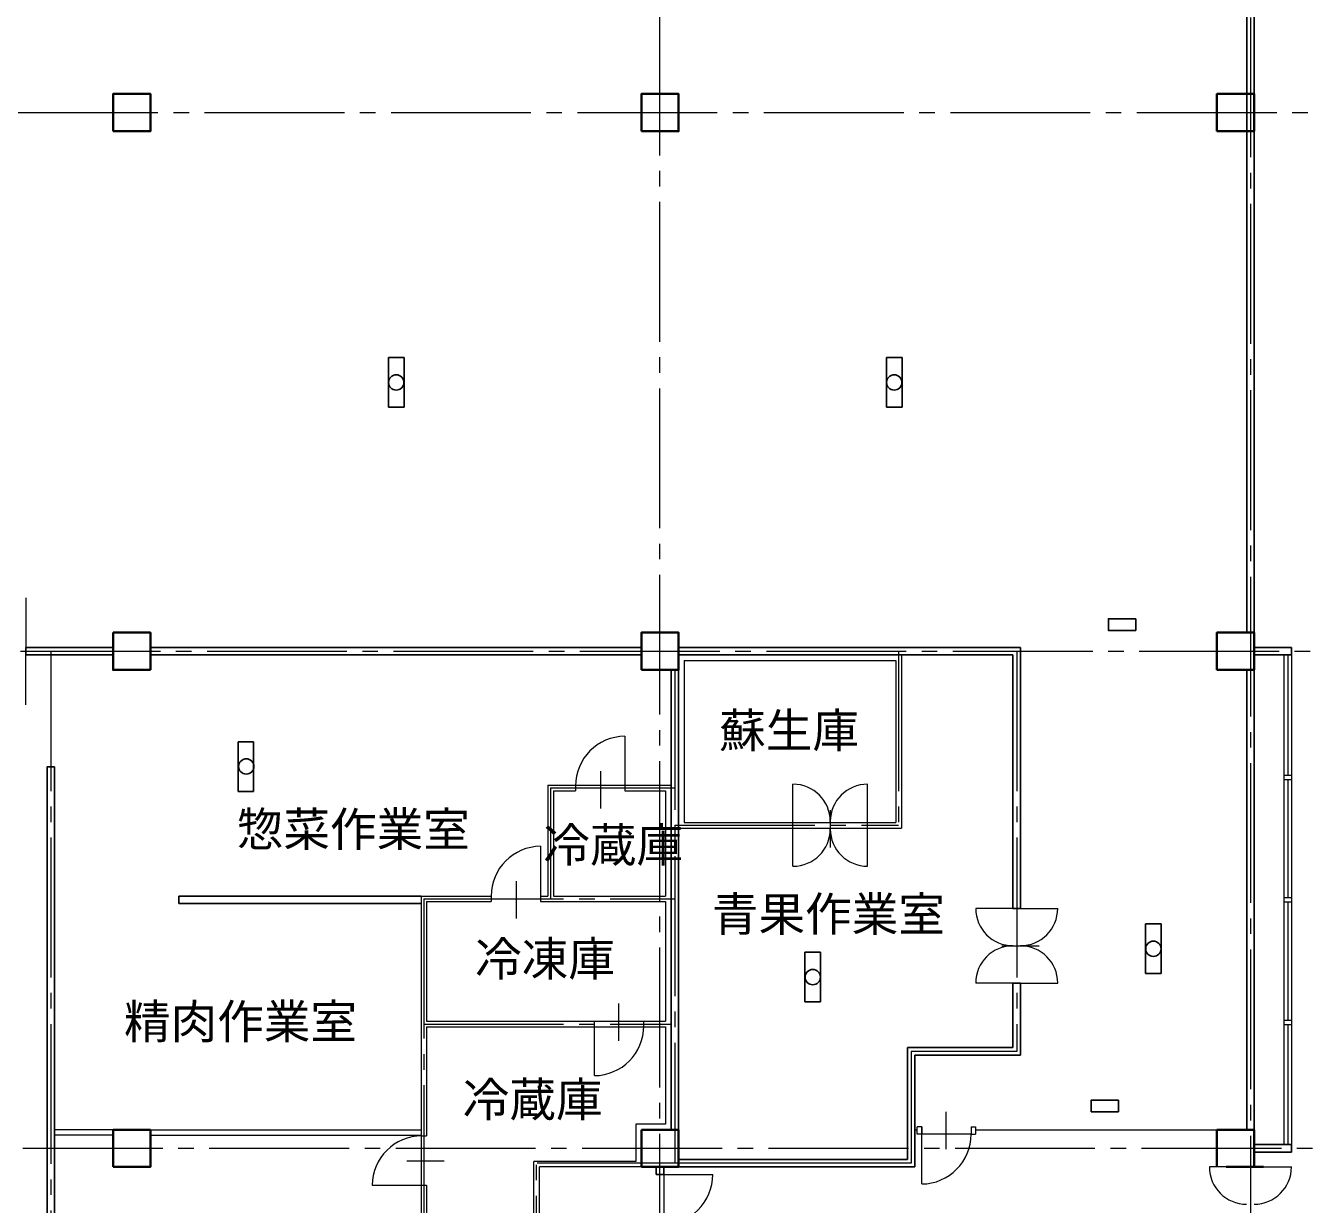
# Model space of a CAD drawing. Units: millimetres at full size, sheet at 1:250; details may follow other scales. Extents: x -229651 to 230101, y -162607 to 48650.
# Drawn here: x -127690 to -106958, y -131796 to -112829 of the extents above; entities that cross this region are included whole.
import ezdxf
from ezdxf.enums import TextEntityAlignment as Align

# ---------------------------------------------------------------- set-up
doc = ezdxf.new("R2010")
doc.units = ezdxf.units.MM
doc.header["$LTSCALE"] = 250
doc.linetypes.add('CHAIN2', pattern=[12, 9, -1, 1, -1])
for name, color, linetype, lineweight in [('1-0', 7, 'Continuous', 25), ('1-1', 4, 'Continuous', 18), ('1-3', 3, 'Continuous', 35), ('1-4', 2, 'Continuous', 25), ('3-0', 1, 'Continuous', 18), ('E-0', 4, 'Continuous', 18), ('E-D', 4, 'Continuous', 25)]:
    doc.layers.add(name, color=color, linetype=linetype, lineweight=lineweight)
doc.styles.add('ＭＳ ゴシック', font='')
doc.styles.get('ＭＳ ゴシック').set_extended_font_data('MS Gothic')

msp = doc.modelspace()

# ---------------------------------------------------------------- linework, layer by layer
at = {"layer": '1-0'}
for p, q in [((-108045.2, -77835.8), (-108045.2, -122595.8)), ((-107925.2, -77835.8), (-107925.2, -130860)), ((-127689.8, -122955.8), (-127689.8, -122835.8)), ((-127689.8, -122835.8), (-126285.2, -122835.8)), ((-125685.2, -122835.8), (-117785.2, -122835.8)), ((-117185.2, -122835.8), (-111685.2, -122835.8)), ((-111685.2, -122835.8), (-111685.2, -127035.8)), ((-107925.2, -122835.8), (-107325.2, -122835.8)), ((-107325.2, -122955.8), (-107325.2, -122835.8)), ((-127689.8, -122955.8), (-126285.2, -122955.8)), ((-125685.2, -122955.8), (-117785.2, -122955.8)), ((-117185.2, -122955.8), (-111805.2, -122955.8)), ((-107925.2, -122955.8), (-107325.2, -122955.8)), ((-117305.2, -123195.8), (-117305.2, -130595.8)), ((-117185.2, -123195.8), (-117185.2, -130595.8)), ((-108045.2, -123195.8), (-108045.2, -130595.8)), ((-127225.2, -133835.8), (-127225.2, -124755.8)), ((-121330.2, -126835.1), (-125225.2, -126835.1)), ((-125225.2, -126955.8), (-125225.2, -126835.1)), ((-121330.2, -126955.8), (-125225.2, -126955.8)), ((-111805.2, -128235.8), (-111805.2, -129275.8)), ((-111685.2, -128235.8), (-111805.2, -128235.8)), ((-111685.2, -128235.8), (-111685.2, -129395.8)), ((-113505.2, -129275.8), (-111805.2, -129275.8)), ((-113505.2, -129275.8), (-113505.2, -131075.8)), ((-113385.2, -129395.8), (-111685.2, -129395.8)), ((-113385.2, -129395.8), (-113385.2, -131195.8)), ((-113274.5, -130668.5), (-113274.5, -130549.3)), ((-107925.2, -130835.8), (-107325.2, -130835.8)), ((-107925.2, -130955.8), (-107325.2, -130955.8)), ((-107386.4, -130835.8), (-107378.6, -130835.8)), ((-107386.4, -130955.8), (-107378.6, -130955.8)), ((-107325.2, -130955.8), (-107325.2, -130835.8)), ((-117545.2, -131318.5), (-117545.2, -131195.8)), ((-117425.2, -131195.8), (-113385.2, -131195.8)), ((-117425.2, -131318.5), (-117425.2, -131195.8)), ((-117185.2, -131075.8), (-113505.2, -131075.8)), ((-117425.2, -131318.5), (-117545.2, -131318.5))]:
    msp.add_line(p, q, dxfattribs=at)
for points in [[(-111805.2, -122955.8), (-111805.2, -127035.8), (-111685.2, -127035.8)], [(-127345.2, -133955.8), (-127345.2, -124755.8), (-127225.2, -124755.8)]]:
    msp.add_lwpolyline(points, dxfattribs=at)
at = {"layer": '1-1'}
for p, q in [((-127689.8, -122035.8), (-127689.8, -122835.8)), ((-127689.8, -123755.8), (-127689.8, -122955.8)), ((-113600.2, -122955.8), (-113600.2, -125740.8)), ((-107445.2, -122955.8), (-107445.2, -130835.8)), ((-107385.2, -122955.8), (-107385.2, -124890.8)), ((-107325.2, -122955.8), (-107325.2, -130835.8)), ((-118049.8, -124265.2), (-118049.8, -125065.8)), ((-118442.9, -124825.1), (-118442.9, -125425.1)), ((-107445.2, -124890.8), (-107325.2, -124890.8)), ((-107445.2, -124960.8), (-107325.2, -124960.8)), ((-107385.2, -124960.8), (-107385.2, -126860.8)), ((-119290.2, -125050.8), (-117305.2, -125050.8)), ((-119290.2, -125050.8), (-119290.2, -126835.8)), ((-119200.2, -125140.8), (-118845.2, -125140.8)), ((-118845.2, -125065.1), (-118845.2, -125140.8)), ((-117395.2, -125140.8), (-117395.2, -126835.8)), ((-115345.2, -126355.8), (-115345.2, -125035.8)), ((-114145.2, -126355.8), (-114145.2, -125035.8)), ((-114745.2, -125455.5), (-114745.2, -126055.5)), ((-117185.2, -125740.8), (-113600.2, -125740.8)), ((-119405.2, -126035.2), (-119405.2, -126835.8)), ((-119798.2, -126595.1), (-119798.2, -127195.1)), ((-121330.2, -126835.1), (-120200.5, -126835.1)), ((-121330.2, -126835.1), (-121330.2, -133955.8)), ((-120200.5, -126835.1), (-120200.5, -126925.1)), ((-119405.2, -126835.8), (-119290.2, -126835.8)), ((-107445.2, -126860.8), (-107325.2, -126860.8)), ((-121240.2, -126925.1), (-121240.2, -128850.8)), ((-121240.2, -126925.1), (-120200.5, -126925.1)), ((-117395.2, -126922.5), (-117395.2, -128850.8)), ((-111805.2, -127035.8), (-112405.2, -127035.8)), ((-111685.2, -127035.8), (-111085.2, -127035.8)), ((-107445.2, -126930.8), (-107325.2, -126930.8)), ((-107385.2, -126930.8), (-107385.2, -128830.8)), ((-111985.4, -127635.8), (-111385.4, -127635.8)), ((-111805.2, -128235.8), (-112405.2, -128235.8)), ((-111685.2, -128235.8), (-111085.2, -128235.8)), ((-118147.5, -129165.8), (-118147.5, -128565.8)), ((-121240.2, -128850.8), (-117395.2, -128850.8)), ((-121240.2, -128940.8), (-117395.2, -128940.8)), ((-121240.2, -128940.8), (-121240.2, -130695.8)), ((-118540.5, -128925.8), (-118540.5, -128850.8)), ((-118540.5, -129725.8), (-118540.5, -128925.1)), ((-117745.2, -128925.8), (-117745.2, -128850.8)), ((-107445.2, -128830.8), (-107325.2, -128830.8)), ((-107445.2, -128900.8), (-107325.2, -128900.8)), ((-107385.2, -128900.8), (-107385.2, -130835.8)), ((-112881.5, -130909.9), (-112881.5, -130309.9)), ((-126285.2, -130595.8), (-127225.2, -130595.8)), ((-125685.2, -130595.8), (-121330.2, -130595.8)), ((-117875.2, -130505.8), (-117875.2, -131105.8)), ((-113384.4, -130595.8), (-113344.5, -130595.8)), ((-113274.5, -130549.3), (-113344.5, -130549.3)), ((-113274.5, -131469.9), (-113274.5, -130549.3)), ((-112479.2, -130548.5), (-112479.2, -130668.5)), ((-112479.2, -130548.5), (-112409.2, -130548.5)), ((-112409.2, -130548.5), (-112409.2, -130668.5)), ((-112409.2, -130595.8), (-108375.2, -130595.8)), ((-126285.2, -130685.8), (-127225.2, -130685.8)), ((-125685.2, -130685.8), (-121330.2, -130685.8)), ((-121315.8, -130695.8), (-121240.2, -130695.8)), ((-112479.2, -130669.3), (-113274.5, -130669.3)), ((-112479.2, -130668.5), (-112409.2, -130668.5)), ((-121555.8, -131098.1), (-120955.8, -131098.1)), ((-117875.2, -131105.8), (-119515.2, -131105.8)), ((-119515.2, -133865.8), (-119515.2, -131105.8)), ((-119425.2, -133955.8), (-119425.2, -131195.8)), ((-117785.2, -131195.8), (-119425.2, -131195.8)), ((-108045.2, -131195.8), (-108645.2, -131195.8)), ((-107925.2, -131195.8), (-107325.2, -131195.8)), ((-117425.2, -131318.5), (-116636.8, -131318.5)), ((-117425.2, -131318.5), (-117425.2, -132518.5)), ((-122115.8, -131491.1), (-121315.2, -131491.1))]:
    msp.add_line(p, q, dxfattribs=at)
for points in [[(-117095.2, -123045.8), (-113690.2, -123045.8), (-113690.2, -125650.8)], [(-117095.2, -123045.8), (-117095.2, -125650.8), (-113690.2, -125650.8)], [(-119200.2, -125140.8), (-119200.2, -126835.8), (-117395.2, -126835.8)], [(-118049.8, -125065.8), (-118049.8, -125140.8), (-117395.2, -125140.8)], [(-119405.2, -126835.8), (-119405.2, -126925.8), (-117395.2, -126925.8)], [(-117395.2, -128940.8), (-117395.2, -130505.8), (-117875.2, -130505.8)], [(-113274.5, -130669.3), (-113344.5, -130669.3), (-113344.5, -130549.3)], [(-121315.2, -131491.1), (-121240.2, -131491.1), (-121240.2, -133865.8)]]:
    msp.add_lwpolyline(points, dxfattribs=at)
for centre, radius, start, end in [((-118045.2, -125065.1), 800, 90.33143, 180), ((-115345.2, -125635.8), 600, 0.03768, 90), ((-114145.2, -125635.8), 600, 90, 179.96232), ((-115345.2, -125755.8), 600, 270, 359.96232), ((-114145.2, -125755.8), 600, 180.03768, 270), ((-119400.5, -126835.1), 800, 90.33143, 180), ((-111805.2, -127035.8), 600, 180, 269.96232), ((-111685.2, -127035.8), 600, 270.03768, 0), ((-111805.2, -128235.8), 600, 90.03768, 180), ((-111685.2, -128235.8), 600, 0, 89.96232), ((-118545.2, -128925.8), 800, 270.33143, 0), ((-121315.8, -131495.8), 800, 90, 179.66857), ((-113279.2, -130669.9), 800, 270.33143, 0), ((-108045.2, -131195.8), 600, 180, 269.96232), ((-107925.2, -131195.8), 600, 270.03768, 0), ((-117436.8, -131318.2), 800, 268.72697, 359.97808)]:
    msp.add_arc(centre, radius, start, end, dxfattribs=at)
at = {"layer": '1-3'}
for p, q in [((-126285.2, -130595.8), (-126285.2, -131195.8)), ((-125685.2, -130595.8), (-126285.2, -130595.8)), ((-117785.2, -130595.8), (-117785.2, -131195.8)), ((-117185.2, -130595.8), (-117785.2, -130595.8)), ((-117185.2, -130595.8), (-117185.2, -131195.8)), ((-107925.2, -130595.8), (-108525.2, -130595.8)), ((-108525.2, -130595.8), (-108525.2, -131195.8)), ((-107925.2, -130595.8), (-107925.2, -131195.8)), ((-117785.2, -131195.8), (-117185.2, -131195.8)), ((-108375.2, -131195.8), (-107775.2, -131195.8))]:
    msp.add_line(p, q, dxfattribs=at)
for points in [[(-126285.2, -114525.8), (-125685.2, -114525.8), (-125685.2, -113925.8), (-126285.2, -113925.8)], [(-117785.2, -114525.8), (-117185.2, -114525.8), (-117185.2, -113925.8), (-117785.2, -113925.8)], [(-108525.2, -114525.8), (-107925.2, -114525.8), (-107925.2, -113925.8), (-108525.2, -113925.8)], [(-117785.2, -123195.8), (-117185.2, -123195.8), (-117185.2, -122595.8), (-117785.2, -122595.8)], [(-108525.2, -123195.8), (-107925.2, -123195.8), (-107925.2, -122595.8), (-108525.2, -122595.8)]]:
    msp.add_lwpolyline(points, close=True, dxfattribs=at)
for points in [[(-125685.2, -123195.8), (-125685.2, -122595.8), (-126285.2, -122595.8)], [(-125685.2, -123195.8), (-125685.2, -122595.8), (-126285.2, -122595.8)], [(-126285.2, -122595.8), (-126285.2, -123195.8), (-125685.2, -123195.8)], [(-126285.2, -131195.8), (-125685.2, -131195.8), (-125685.2, -130595.8)], [(-126285.2, -131195.8), (-125685.2, -131195.8), (-125685.2, -130595.8)]]:
    msp.add_lwpolyline(points, dxfattribs=at)
at = {"layer": '1-4'}
for p, q in [((-121853.6, -118167.5), (-121603.6, -118167.5)), ((-121853.6, -118967.5), (-121853.6, -118167.5)), ((-121603.6, -118967.5), (-121603.6, -118167.5)), ((-113840.6, -118167.5), (-113590.6, -118167.5)), ((-113840.6, -118967.5), (-113840.6, -118167.5)), ((-113590.6, -118967.5), (-113590.6, -118167.5)), ((-121853.6, -118967.5), (-121603.6, -118967.5)), ((-113840.6, -118967.5), (-113590.6, -118967.5)), ((-124273.6, -124352), (-124023.6, -124352)), ((-124273.6, -125152), (-124273.6, -124352)), ((-124023.6, -125152), (-124023.6, -124352)), ((-124273.6, -125152), (-124023.6, -125152)), ((-109671.5, -127281.6), (-109421.5, -127281.6)), ((-109671.5, -128081.6), (-109671.5, -127281.6)), ((-109421.5, -128081.6), (-109421.5, -127281.6)), ((-115153.9, -127737.7), (-114903.9, -127737.7)), ((-115153.9, -128537.7), (-115153.9, -127737.7)), ((-114903.9, -128537.7), (-114903.9, -127737.7)), ((-109671.5, -128081.6), (-109421.5, -128081.6)), ((-115153.9, -128537.7), (-114903.9, -128537.7))]:
    msp.add_line(p, q, dxfattribs=at)
for points in [[(-109830.5, -122372.2), (-110268.7, -122372.2), (-110268.7, -122560), (-109830.5, -122560)], [(-110108.6, -130119.5), (-110546.9, -130119.5), (-110546.9, -130307.3), (-110108.6, -130307.3)]]:
    msp.add_lwpolyline(points, close=True, dxfattribs=at)
for centre in [(-121728.6, -118569.9), (-113715.6, -118569.9), (-124141.5, -124749.5), (-109546.5, -127684), (-115027.5, -128140.8)]:
    msp.add_circle(centre, 123.3, dxfattribs=at)
at = {"layer": '3-0'}
msp.add_line((-113445.2, -131135.8), (-119461.4, -131135.8), dxfattribs=at)
at = {"layer": 'E-0', "color": 5, "linetype": 'CHAIN2', "lineweight": 9}
for p, q in [((-117485.2, -147915.3), (-117485.2, -73725.1)), ((-107985.2, -73695.8), (-107985.2, -147915.3)), ((-145812.7, -114225.8), (-104385.2, -114225.8)), ((-145773.2, -122895.8), (-104385.2, -122895.8)), ((-127285.2, -122895.8), (-127285.2, -133895.8)), ((-113645.2, -122895.8), (-113645.2, -125695.8)), ((-111745.2, -122895.8), (-111745.2, -129335.8)), ((-117245.2, -123195.8), (-117245.2, -131135.8)), ((-119245.2, -125095.8), (-117245.2, -125095.8)), ((-119245.2, -125095.8), (-119245.2, -126880.1)), ((-117245.2, -125695.8), (-113645.2, -125695.8)), ((-121285.2, -126880.1), (-121285.2, -133895.8)), ((-121285.2, -126880.1), (-117245.2, -126880.1)), ((-121285.2, -128895.8), (-117296.4, -128895.8)), ((-145736.8, -130895.8), (-104715.2, -130895.8)), ((-119470.2, -133910.8), (-119470.2, -131150.8))]:
    msp.add_line(p, q, dxfattribs=at)
msp.add_lwpolyline([(-111745.2, -129335.8), (-113445.2, -129335.8), (-113445.2, -131135.8)], dxfattribs=at)

# ---------------------------------------------------------------- texts
at = {"layer": 'E-D', "style": 'ＭＳ ゴシック'}
for s, p in [('蘇生庫', (-116532.3, -124609.3)), ('惣菜作業室', (-124294.8, -126200.6)), ('冷蔵庫', (-119362.9, -126452.9)), ('青果作業室', (-116650.5, -127565.3)), ('冷凍庫', (-120460.4, -128285.8)), ('精肉作業室', (-126110.3, -129294.6)), ('冷蔵庫', (-120659.2, -130550.4))]:
    msp.add_text(s, height=549.9, dxfattribs=at).set_placement(p, align=Align.BOTTOM_LEFT)

doc.saveas('drawing.dxf')
